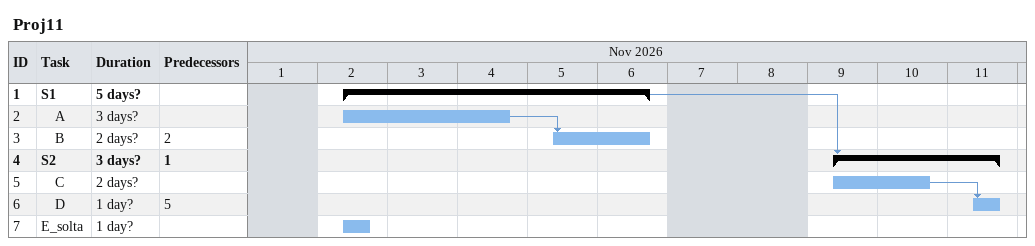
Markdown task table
Proj11

| ID | Level | Task | Duration | Start | Finish | Predecessors |
|---|---|---|---|---|---|---|
| 1 | 1 | **S1** | 5d? | 2026-11-02 | 2026-11-06 |  |
| 2 | 2 | A | 3d? | 2026-11-02 | 2026-11-04 |  |
| 3 | 2 | B | 2d? | 2026-11-05 | 2026-11-06 | 2 |
| 4 | 1 | **S2** | 3d? | 2026-11-09 | 2026-11-11 | 1 |
| 5 | 2 | C | 2d? | 2026-11-09 | 2026-11-10 |  |
| 6 | 2 | D | 1d? | 2026-11-11 | 2026-11-11 | 5 |
| 7 | 1 | E_solta | 1d? | 2026-11-02 | 2026-11-02 |  |
